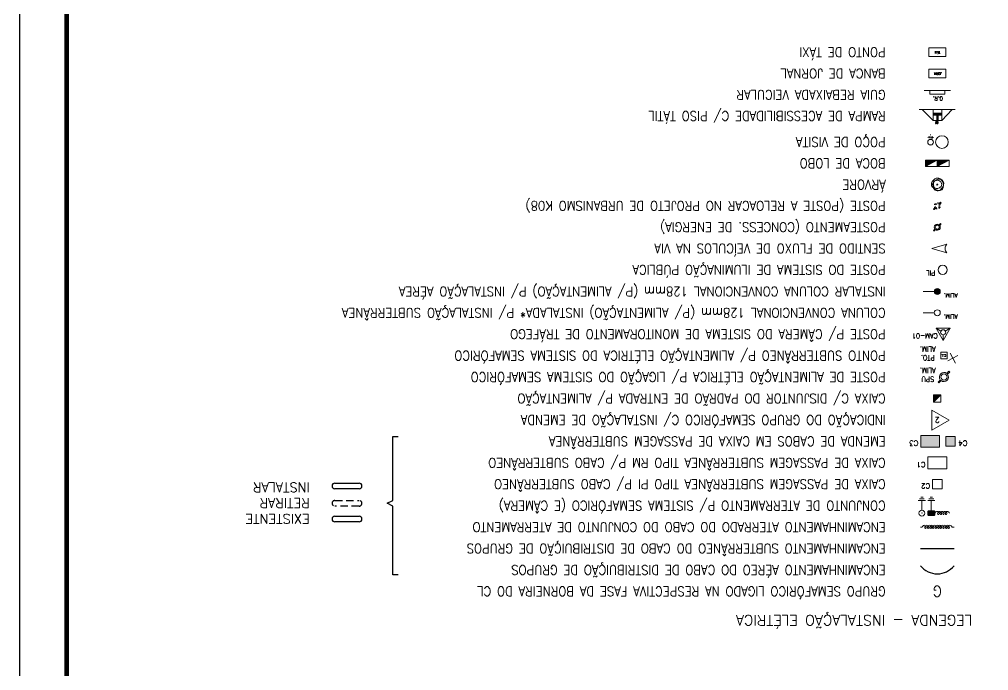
# Model space of a CAD drawing. Extents: x 206651 to 206861, y 7655817 to 7655966.
# Drawn here: x 206651.2 to 206702.4, y 7655872.7 to 7655907.1 of the extents above; entities that cross this region are included whole.
import ezdxf
from ezdxf.enums import TextEntityAlignment as Align

# ---------------------------------------------------------------- set-up
doc = ezdxf.new("R2010")
doc.units = 0
doc.linetypes.add('( Hidden )', pattern=[0.375, 0.25, -0.125])
doc.linetypes.add('HIDDEN4', pattern=[2.38125, 1.5875, -0.79375])
for name, color, linetype in [('A-FORMATO', 8, 'Continuous'), ('FOLHA', 7, 'Continuous'), ('FRM-P02', 2, 'Continuous')]:
    doc.layers.add(name, color=color, linetype=linetype)
doc.styles.add('ARIAL', font='arial.ttf')
doc.styles.add('ROMANC', font='romanc__.ttf')
doc.styles.add('ROMANS', font='romans__.ttf', dxfattribs={"height": 0.85})
doc.styles.add('STYLE3', font='arial.ttf')
doc.styles.add('TZ_PGT_R080', font='romans.shx', dxfattribs={"width": 0.8})
doc.styles.add('TZ_PGT_R090', font='romans.shx', dxfattribs={"width": 0.9})
doc.styles.add('TZ_ROMANS', font='romans.shx')

# ---------------------------------------------------------------- blocks, each defined once
blk = doc.blocks.new('PP-XYZ.000-9A00-001_A')
at = {"layer": 'FOLHA', "color": 1}
blk.add_line((841, 0), (841, 594), dxfattribs=at)
at = {"layer": 'FOLHA', "color": 2, "const_width": 1}
blk.add_lwpolyline([(831, 584), (25, 584), (25, 10), (831, 10), (831, 584)], dxfattribs=at)
at = {"color": 2, "linetype": 'ByBlock', "lineweight": 0}
for tag, p, style in [('0000/00', (660.13, 145.89), 'ROMANC'), ('LOCAL', (692.24, 145.89), 'ROMANS'), ('DE-0000/00-000-000-000', (781.56, 136.5), 'ROMANC'), ('CREA', (790.19, 125.89), 'ROMANC')]:
    blk.add_attdef(tag, p, '', height=2, dxfattribs=dict(at, style=style))
at = {"color": 2, "linetype": 'ByBlock', "lineweight": 0, "style": 'ROMANS'}
blk.add_attdef('PROJETO', text='', height=3, dxfattribs=at).set_placement((718.82, 137.97), align=Align.MIDDLE_CENTER)
at = {"color": 2, "linetype": 'ByBlock', "lineweight": 0, "style": 'ROMANC'}
blk.add_attdef('RESPONSÁVEL_TÉCNICO', text='', height=2, dxfattribs=at).set_placement((738.09, 126.07), align=Align.TOP_CENTER)
at = {"color": 2, "style": 'ROMANS', "width": 0.9}
for tag, p in [('ASSUNTO1', (658.49, 53.87)), ('ASSUNTO2', (658.49, 50.37)), ('ASSUNTO3', (658.49, 46.87))]:
    blk.add_attdef(tag, text='', height=2, dxfattribs=at).set_placement(p, align=Align.TOP_LEFT)
at = {"color": 2, "style": 'STYLE3'}
blk.add_attdef('FOLHA', text='', height=4, dxfattribs=at).set_placement((815.01, 20.08), align=Align.MIDDLE_CENTER)
at = {"layer": 'A-FORMATO', "color": 2, "lineweight": -3, "style": 'ARIAL'}
for tag, p in [('NDOCUMENTO', (473.43, 36.15)), ('DESCRICAO3', (534.26, 36.15)), ('NDOCUMENTO', (473.43, 30.07)), ('DESCRICAO2', (534.26, 30.07)), ('NDOCUMENTO', (473.43, 23.99)), ('DESCRICAO1', (534.26, 23.99))]:
    blk.add_attdef(tag, p, '', height=2.43, rotation=360, dxfattribs=at)
at = {"layer": 'FRM-P02', "style": 'ROMANS'}
for tag, p in [('28', (661, 218.41)), ('29', (671, 218.41)), ('31', (762, 218.41)), ('32', (774, 218.41)), ('33', (786, 218.41)), ('34', (798, 218.41)), ('35', (810, 218.41)), ('19', (661, 212.71)), ('20', (671, 212.71)), ('22', (762, 212.71)), ('23', (774, 212.71)), ('24', (786, 212.71)), ('25', (798, 212.71)), ('26', (810, 212.71)), ('10', (661, 206.93)), ('11', (671, 207.01)), ('13', (762, 207.01)), ('14', (774, 207.01)), ('15', (786, 207.01)), ('16', (798, 207.01)), ('17', (810, 207.01)), ('1', (661, 201.23)), ('2', (671, 201.23)), ('4', (762.09, 201.23)), ('5', (774.15, 201.23)), ('6', (786.04, 201.23)), ('7', (798.19, 201.23)), ('8', (810.19, 201.23))]:
    blk.add_attdef(tag, text='', height=2, dxfattribs=at).set_placement(p, align=Align.MIDDLE_CENTER)
for tag, p in [('30', (677.61, 217.34)), ('21', (677.61, 211.64)), ('12', (677.61, 205.94)), ('3', (677.61, 200.24))]:
    blk.add_attdef(tag, p, '', height=2, dxfattribs=at)
at = {"layer": 'FRM-P02', "style": 'ROMANS', "width": 0.85, "flags": 1}
blk.add_attdef('00/00/00', text='', height=2, dxfattribs=at).set_placement((823.5, 218.41), align=Align.MIDDLE_CENTER)
at = {"layer": 'FRM-P02', "style": 'ROMANS', "width": 0.85}
for p in [(823.5, 212.71), (823.5, 207.01), (823.5, 201.23)]:
    blk.add_attdef('00/00/00', text='', height=2, dxfattribs=at).set_placement(p, align=Align.MIDDLE_CENTER)
at = {"layer": 'FRM-P02', "style": 'ROMANS', "width": 0.8}
for tag, height, p in [('ESCALA', 2.63, (774.91, 37)), ('DATA', 2.63, (801.74, 36.54)), ('DIRETOR', 1.4, (700.04, 33.97)), ('ENGENHEIRO', 1.4, (683.84, 22.86)), ('ARQUIVO', 1.4, (728.03, 14.96)), ('SETOR', 1.4, (751.65, 14.91)), ('DATA', 1.4, (775.01, 15))]:
    blk.add_attdef(tag, text='', height=height, dxfattribs=at).set_placement(p, align=Align.TOP_LEFT)
blk = doc.blocks.new('LEGENDA-ELÉTRICA')
at = {"lineweight": 13, "true_color": 0x000000}
h = blk.add_hatch(color=18, dxfattribs=at)
h.dxf.hatch_style = 1
h.paths.add_polyline_path([(8.21, -19.88, 0.414214), (7.9, -20.18), (7.9, -20.61, 0.414214), (8.21, -20.92), (9.13, -20.92, 0.414214), (9.43, -20.61), (9.43, -20.18, 0.414214), (9.13, -19.88)])
at = {"lineweight": 13, "ltscale": 1.85, "true_color": 0x000000}
h = blk.add_hatch(color=18, dxfattribs=at)
h.dxf.hatch_style = 1
h.paths.add_polyline_path([(3.6, -36.58), (5.6, -36.58), (5.6, -34.58), (3.6, -34.58)])
h.paths.add_polyline_path([(10.91, -36.83), (10.91, -34.33), (6.91, -34.33), (6.91, -36.83)])
at = {"lineweight": 5, "true_color": 0x000000}
blk.add_hatch(color=18, dxfattribs=at).paths.add_polyline_path([(8.19, -43.86), (6.63, -45.42), (8.19, -45.42)])
at = {"lineweight": 20, "true_color": 0x000000}
h = blk.add_hatch(color=18, dxfattribs=at)
h.dxf.hatch_style = 1
edge = h.paths.add_edge_path()
edge.add_arc((7.41, -67.27), 0.636, 0, 360)
at = {"true_color": 0xc9c9c9}
h = blk.add_hatch(color=9, dxfattribs=at)
h.dxf.hatch_style = 1
h.paths.add_polyline_path([(4.91, -95.01), (7.41, -95.01), (7.41, -93.72)])
h = blk.add_hatch(color=9, dxfattribs=at)
h.dxf.hatch_style = 1
h.paths.add_polyline_path([(7.41, -95.01), (9.91, -95.01), (9.91, -93.72)])
at = {"color": 20}
for p, q in [((129.59, -18.56), (134.72, -18.56)), ((134.72, -19.75), (129.59, -19.75))]:
    blk.add_line(p, q, dxfattribs=at)
at = {"color": 15, "linetype": 'HIDDEN4'}
for p, q in [((129.59, -21.89), (134.72, -21.89)), ((134.72, -23.08), (129.59, -23.08))]:
    blk.add_line(p, q, dxfattribs=at)
at = {"color": 18, "lineweight": 13, "true_color": 0x000000}
for p, q in [((9.43, -23.05), (7.9, -23.05)), ((9.18, -23.43), (8.16, -23.43)), ((8.92, -23.81), (8.41, -23.81)), ((11.43, -23.05), (9.9, -23.05)), ((11.18, -23.43), (10.16, -23.43)), ((10.92, -23.81), (10.41, -23.81)), ((8.58, -37.96), (4.9, -40.08)), ((8.58, -42.2), (8.58, -37.96)), ((4.9, -40.08), (8.58, -42.2)), ((6.6, -48.43), (7.07, -47.97)), ((7.23, -48.13), (6.76, -48.6)), ((7.07, -47.97), (7.23, -48.13)), ((4.78, -50.23), (5.24, -49.78)), ((4.94, -50.4), (4.78, -50.23)), ((5.4, -49.95), (4.94, -50.4)), ((5.32, -53.04), (5.32, -54.41)), ((6.69, -53.04), (5.32, -53.04)), ((6.69, -54.41), (6.69, -53.04)), ((5.32, -54.41), (6.69, -54.41)), ((5.66, -53.52), (5.59, -53.59)), ((5.59, -53.59), (5.59, -53.87)), ((5.59, -53.87), (5.66, -53.93)), ((5.8, -53.52), (5.66, -53.52)), ((5.66, -53.93), (5.8, -53.93)), ((5.87, -53.59), (5.8, -53.52)), ((5.8, -53.93), (5.88, -53.86)), ((6.01, -53.87), (6.01, -53.93)), ((6.15, -53.52), (6.28, -53.52)), ((6.15, -53.93), (6.28, -53.93)), ((6.21, -53.93), (6.15, -53.93)), ((6.21, -53.52), (6.21, -53.93)), ((6.28, -53.52), (6.21, -53.52)), ((6.42, -53.87), (6.42, -53.93))]:
    blk.add_line(p, q, dxfattribs=at)
at = {"color": 18, "lineweight": 13, "ltscale": 1.85, "true_color": 0x000000}
for p, q in [((8.41, -25.54), (6.41, -25.54)), ((6.41, -25.54), (6.41, -27.54)), ((8.41, -25.54), (8.41, -27.54)), ((8.41, -27.54), (6.41, -27.54)), ((9.41, -29.8), (5.41, -29.8)), ((5.41, -29.8), (5.41, -32.3)), ((9.41, -29.8), (9.41, -32.3)), ((9.41, -32.3), (5.41, -32.3)), ((5.6, -34.58), (3.6, -34.58)), ((5.6, -34.58), (5.6, -36.58)), ((10.91, -34.33), (6.91, -34.33)), ((6.91, -34.33), (6.91, -36.83)), ((10.91, -34.33), (10.91, -36.83)), ((5.6, -36.58), (3.6, -36.58)), ((10.91, -36.83), (6.91, -36.83))]:
    blk.add_line(p, q, dxfattribs=at)
at = {"color": 40}
for p, q in [((129.59, -25.57), (134.72, -25.57)), ((134.72, -26.76), (129.59, -26.76))]:
    blk.add_line(p, q, dxfattribs=at)
at = {"color": 25, "lineweight": 13, "ltscale": 1.85}
blk.add_line((3.6, -34.58), (3.6, -36.58), dxfattribs=at)
at = {"color": 18, "lineweight": 5, "true_color": 0x000000}
for p, q in [((8.19, -43.86), (6.63, -43.86)), ((6.63, -43.86), (6.63, -45.42)), ((6.63, -45.42), (8.19, -43.86)), ((8.19, -45.42), (8.19, -43.86)), ((6.63, -45.42), (8.19, -45.42))]:
    blk.add_line(p, q, dxfattribs=at)
at = {"color": 18, "lineweight": 13}
for p, q in [((3.05, -53.73), (5.18, -52.59)), ((4.68, -54.22), (3.55, -52.1))]:
    blk.add_line(p, q, dxfattribs=at)
at = {"color": 18, "lineweight": 0, "true_color": 0x000000}
for p, q in [((6.77, -89.33), (6.97, -89.21)), ((7.99, -89), (8.3, -89.23)), ((8.25, -89.24), (8.37, -89.6)), ((4.91, -95.01), (7.41, -93.72)), ((7.41, -95.01), (9.91, -93.72)), ((4.61, -109.74), (10.21, -109.74)), ((5.8, -109.02), (5.8, -109.74)), ((9, -109.02), (5.8, -109.02)), ((9, -109.74), (9, -109.02))]:
    blk.add_line(p, q, dxfattribs=at)
at = {"color": 18, "lineweight": 9, "true_color": 0x000000}
for p, q in [((8.82, -98.36), (8.82, -98.24)), ((8.34, -99.84), (8.22, -99.84)), ((8.44, -100.02), (8.44, -99.66)), ((8.44, -99.66), (8.58, -99.66)), ((8.58, -99.84), (8.44, -99.84)), ((8.44, -99.84), (8.44, -100.02)), ((8.58, -99.66), (8.63, -99.72)), ((8.63, -99.78), (8.58, -99.84)), ((8.63, -99.72), (8.63, -99.78)), ((8.73, -99.96), (8.73, -100.02)), ((8.82, -99.66), (8.97, -100.02)), ((8.82, -100.32), (8.82, -100.44)), ((8.97, -100.02), (9.11, -99.66)), ((9.21, -99.96), (9.21, -100.02)), ((9.3, -99.84), (9.42, -99.84))]:
    blk.add_line(p, q, dxfattribs=at)
at = {"color": 8, "lineweight": 0, "true_color": 0x6e6e6e}
for p, q in [((6.43, -103.43, 0), (4.24, -105.75, 0.11)), ((6.43, -103.43, -1.77), (6.43, -105.75, 0.11)), ((6.43, -103.43, -1.77), (6.43, -105.75, 0.11)), ((8.25, -103.43, 0), (6.43, -103.43, 0)), ((8.25, -103.43, -1.77), (8.25, -105.75, 0.11)), ((8.25, -103.43, 0), (10.58, -105.75))]:
    blk.add_line(p, q, dxfattribs=at)
at = {"color": 252, "lineweight": 0, "true_color": 0x969696, "extrusion": (-2.85798e-07, 2.70025e-09, 1)}
for p, q in [((7.19, -103.31, 0.57), (7.49, -103.31, 0.57)), ((7.19, -103.61, 0.57), (7.19, -103.31, 0.57)), ((7.19, -103.61, 0.57), (7.49, -103.61, 0.57)), ((7.19, -103.91, 0.57), (7.19, -103.61, 0.57)), ((7.49, -103.61, 0.57), (7.19, -103.61, 0.57)), ((7.19, -103.91, 0.57), (7.49, -103.91, 0.57)), ((7.19, -104.22, 0.57), (7.19, -103.91, 0.57)), ((7.49, -103.91, 0.57), (7.19, -103.91, 0.57)), ((7.19, -104.22, 0.57), (7.49, -104.22, 0.57)), ((7.19, -104.52, 0.57), (7.19, -104.22, 0.57)), ((7.49, -104.22, 0.57), (7.19, -104.22, 0.57)), ((7.22, -103.33, 0.57), (7.22, -103.59, 0.57)), ((7.22, -103.63, 0.57), (7.22, -103.89, 0.57)), ((7.22, -103.94, 0.57), (7.22, -104.19, 0.57)), ((7.22, -104.24, 0.57), (7.22, -104.5, 0.57)), ((7.23, -103.33, 0.57), (7.23, -103.59, 0.57)), ((7.23, -103.63, 0.57), (7.23, -103.89, 0.57)), ((7.23, -103.94, 0.57), (7.23, -104.19, 0.57)), ((7.23, -104.24, 0.57), (7.23, -104.5, 0.57)), ((7.26, -103.33, 0.57), (7.26, -103.59, 0.57)), ((7.26, -103.33, 0.57), (7.26, -103.59, 0.57)), ((7.26, -103.63, 0.57), (7.26, -103.89, 0.57)), ((7.26, -103.63, 0.57), (7.26, -103.89, 0.57)), ((7.26, -103.94, 0.57), (7.26, -104.19, 0.57)), ((7.26, -103.94, 0.57), (7.26, -104.19, 0.57)), ((7.26, -104.24, 0.57), (7.26, -104.5, 0.57)), ((7.26, -104.24, 0.57), (7.26, -104.5, 0.57)), ((7.32, -103.33, 0.57), (7.32, -103.59, 0.57)), ((7.32, -103.63, 0.57), (7.32, -103.89, 0.57)), ((7.32, -103.94, 0.57), (7.32, -104.19, 0.57)), ((7.32, -104.24, 0.57), (7.32, -104.5, 0.57)), ((7.33, -103.33, 0.57), (7.33, -103.59, 0.57)), ((7.33, -103.63, 0.57), (7.33, -103.89, 0.57)), ((7.33, -103.94, 0.57), (7.33, -104.19, 0.57)), ((7.33, -104.24, 0.57), (7.33, -104.5, 0.57)), ((7.36, -103.33, 0.57), (7.36, -103.59, 0.57)), ((7.36, -103.33, 0.57), (7.36, -103.59, 0.57)), ((7.36, -103.63, 0.57), (7.36, -103.89, 0.57)), ((7.36, -103.63, 0.57), (7.36, -103.89, 0.57)), ((7.36, -103.94, 0.57), (7.36, -104.19, 0.57)), ((7.36, -103.94, 0.57), (7.36, -104.19, 0.57)), ((7.36, -104.24, 0.57), (7.36, -104.5, 0.57)), ((7.36, -104.24, 0.57), (7.36, -104.5, 0.57)), ((7.42, -103.33, 0.57), (7.42, -103.59, 0.57)), ((7.42, -103.63, 0.57), (7.42, -103.89, 0.57)), ((7.42, -103.94, 0.57), (7.42, -104.19, 0.57)), ((7.42, -104.24, 0.57), (7.42, -104.5, 0.57)), ((7.43, -103.33, 0.57), (7.43, -103.59, 0.57)), ((7.43, -103.63, 0.57), (7.43, -103.89, 0.57)), ((7.43, -103.94, 0.57), (7.43, -104.19, 0.57)), ((7.43, -104.24, 0.57), (7.43, -104.5, 0.57)), ((7.46, -103.33, 0.57), (7.46, -103.59, 0.57)), ((7.46, -103.33, 0.57), (7.46, -103.59, 0.57)), ((7.46, -103.63, 0.57), (7.46, -103.89, 0.57)), ((7.46, -103.63, 0.57), (7.46, -103.89, 0.57)), ((7.46, -103.94, 0.57), (7.46, -104.19, 0.57)), ((7.46, -103.94, 0.57), (7.46, -104.19, 0.57)), ((7.46, -104.24, 0.57), (7.46, -104.5, 0.57)), ((7.46, -104.24, 0.57), (7.46, -104.5, 0.57)), ((7.49, -103.31, 0.57), (7.49, -103.61, 0.57)), ((7.49, -103.61, 0.57), (7.49, -103.91, 0.57)), ((7.49, -103.91, 0.57), (7.49, -104.22, 0.57)), ((7.49, -104.22, 0.57), (7.49, -104.52, 0.57)), ((7.49, -104.52, 0.57), (7.19, -104.52, 0.57))]:
    blk.add_line(p, q, dxfattribs=at)
at = {"color": 9}
blk.add_lwpolyline([(121.35, -7.39), (122.49, -7.39), (122.49, -21.91), (123.64, -22.49), (122.49, -23.06), (122.49, -36.58), (121.35, -36.58)], dxfattribs=at)
at = {"color": 18, "lineweight": 30, "ltscale": 1.85, "true_color": 0x000000}
blk.add_lwpolyline([(10.96, -12.92), (3.86, -12.92)], dxfattribs=at)
at = {"color": 18, "lineweight": 20, "true_color": 0x000000}
blk.add_lwpolyline([(10.96, -17.45), (10.58, -17.45), (10.58, -17.45, -0.197854), (10.42, -17.74, -0.35031), (9.88, -17.74, -0.304095), (9.74, -17.28, -0.749797), (10.03, -17.28, -0.304156), (9.88, -17.74, -0.35031), (9.34, -17.74, -0.304095), (9.2, -17.28, -0.749797), (9.49, -17.28, -0.304156), (9.34, -17.74, -0.35031), (8.8, -17.74, -0.304095), (8.65, -17.28, -0.749797), (8.95, -17.28, -0.304156), (8.8, -17.74, -0.350348), (8.26, -17.74, -0.304095), (8.11, -17.28, -0.749797), (8.4, -17.28, -0.304362), (8.26, -17.74, -0.170042), (7.99, -17.84, -0.170042), (7.72, -17.74, -0.000091), (7.72, -17.74, -0.000056), (7.72, -17.74, -0.197511), (7.56, -17.46), (7.56, -17.46, -0.100545), (7.57, -17.28, -0.749797), (7.86, -17.28, -0.304156), (7.72, -17.74, -0.35031), (7.18, -17.74, -0.304095), (7.03, -17.28, -0.749797), (7.32, -17.28, -0.101652), (7.34, -17.45), (7.34, -17.45, -0.197854), (7.18, -17.74, -0.35031), (6.63, -17.74, -0.304095), (6.49, -17.28, -0.749797), (6.78, -17.28, -0.304156), (6.63, -17.74, -0.35031), (6.09, -17.74, -0.304095), (5.95, -17.28, -0.749797), (6.24, -17.28, -0.304156), (6.09, -17.74, -0.35031), (5.55, -17.74, -0.304095), (5.41, -17.28, -0.749797), (5.7, -17.28, -0.304156), (5.55, -17.74, -0.350348), (5.01, -17.74, -0.304095), (4.86, -17.28, -0.749797), (5.16, -17.28, -0.304362), (5.01, -17.74, -0.170042), (4.74, -17.84, -0.170042), (4.47, -17.74, -0.000091), (4.47, -17.74, -0.000056), (4.47, -17.74, -0.197723), (4.31, -17.45), (4.31, -17.45), (3.86, -17.45)], format="xyb", dxfattribs=at)
at = {"color": 18, "lineweight": 13, "true_color": 0x000000}
for points in [[(4.86, -20.4), (4.84, -20.4)], [(4.84, -20.4), (4.86, -20.4)], [(8.67, -23.05), (8.67, -20.92)], [(10.67, -23.05), (10.67, -21.04)], [(6.17, -56.91), (6.17, -58.11)], [(4.67, -59.51), (5.71, -58.91)], [(7.67, -59.51), (6.63, -58.91)]]:
    blk.add_lwpolyline(points, dxfattribs=at)
blk.add_lwpolyline([(4.86, -20.4), (4.86, -20.4, 0.197723), (5.02, -20.69, 0.000056), (5.02, -20.69, 0.000091), (5.02, -20.69, 0.170042), (5.29, -20.78, 0.170042), (5.56, -20.69, 0.304362), (5.7, -20.23, 0.749797), (5.41, -20.23, 0.304095), (5.56, -20.69, 0.350348), (6.1, -20.69, 0.304156), (6.25, -20.23, 0.749797), (5.95, -20.23, 0.304095), (6.1, -20.69, 0.35031), (6.64, -20.69, 0.304156), (6.79, -20.23, 0.749797), (6.5, -20.23, 0.304095), (6.64, -20.69, 0.35031), (7.18, -20.69, 0.304156), (7.33, -20.23, 0.749797), (7.04, -20.23, 0.304095), (7.18, -20.69, 0.35031), (7.72, -20.69, 0.197854), (7.89, -20.4), (7.9, -20.4)], format="xyb", dxfattribs=at)
blk.add_lwpolyline([(7.9, -20.61, 0.414214), (8.21, -20.92), (9.13, -20.92, 0.414214), (9.43, -20.61), (9.43, -20.18, 0.414214), (9.13, -19.88), (8.21, -19.88, 0.414214), (7.9, -20.18)], format="xyb", close=True, dxfattribs=at)
blk.add_lwpolyline([(7.67, -59.51), (6.17, -56.91), (4.67, -59.51)], close=True, dxfattribs=at)
at = {"color": 18, "lineweight": 9, "true_color": 0x000000}
blk.add_lwpolyline([(8.04, -62.77), (10.41, -62.77)], dxfattribs=at)
at = {"color": 18, "lineweight": 20, "true_color": 0x000000}
blk.add_lwpolyline([(8.04, -67.27), (10.41, -67.27)], dxfattribs=at)
at = {"color": 18, "lineweight": 0, "true_color": 0x000000}
for points in [[(4.91, -93.72), (7.41, -93.72), (7.41, -95.01), (4.91, -95.01)], [(7.41, -93.72), (9.91, -93.72), (9.91, -95.01), (7.41, -95.01)], [(9.22, -114.3), (5.62, -114.3), (5.62, -112.43), (9.22, -112.43)], [(9.22, -118.8), (5.62, -118.8), (5.62, -116.93), (9.22, -116.93)]]:
    blk.add_lwpolyline(points, close=True, dxfattribs=at)
at = {"color": 8, "lineweight": 0, "true_color": 0x6e6e6e}
blk.add_lwpolyline([(11.21, -105.75), (3.61, -105.75)], dxfattribs=at)
at = {"color": 252, "lineweight": 0, "true_color": 0x969696, "extrusion": (2.81321e-06, 0.025681, 0.99967), "elevation": -2.11}
for points in [[(-6.93, 104.99), (-6.44, 104.99), (-6.44, 104.5), (-6.93, 104.5)], [(-7.29, 104.99), (-6.81, 104.99), (-6.81, 104.5), (-7.29, 104.5)], [(-7.78, 104.99), (-7.29, 104.99), (-7.29, 104.5), (-7.78, 104.5)], [(-8.26, 104.99), (-7.78, 104.99), (-7.78, 104.5), (-8.26, 104.5)]]:
    blk.add_lwpolyline(points, close=True, dxfattribs=at)
at = {"color": 18, "lineweight": 9, "true_color": 0x000000}
for centre in [(10.67, -20.4), (7.41, -62.77)]:
    blk.add_circle(centre, 0.636, dxfattribs=at)
at = {"color": 18, "lineweight": 13, "true_color": 0x000000}
for centre, radius in [((6.01, -49.19), 0.655), ((6.17, -58.64), 0.533), ((6.27, -71.85), 0.965)]:
    blk.add_circle(centre, radius, dxfattribs=at)
at = {"color": 18, "lineweight": 20, "true_color": 0x000000}
blk.add_circle((7.41, -67.27), 0.636, dxfattribs=at)
at = {"color": 18, "lineweight": 0, "true_color": 0x000000}
blk.add_circle((6.43, -98.87), 1.35, dxfattribs=at)
at = {"color": 252, "lineweight": 0, "true_color": 0x969696, "extrusion": (-0.0024, -0.000738612, 0.999997)}
for centre in [(7.21, -102.73, 0.64), (7.22, -102.79, 0.64), (7.22, -102.85, 0.64), (7.22, -102.91, 0.64), (7.22, -102.97, 0.64), (7.22, -103.03, 0.64), (7.22, -103.09, 0.64), (7.22, -103.15, 0.64), (7.22, -103.21, 0.64), (7.22, -103.27, 0.64), (7.28, -102.73, 0.64), (7.28, -102.79, 0.64), (7.28, -102.85, 0.64), (7.28, -102.91, 0.64), (7.28, -102.97, 0.64), (7.28, -103.03, 0.64), (7.28, -103.09, 0.64), (7.28, -103.15, 0.64), (7.28, -103.21, 0.64), (7.28, -103.27, 0.64), (7.34, -102.73, 0.64), (7.34, -102.79, 0.64), (7.34, -102.85, 0.64), (7.34, -102.91, 0.64), (7.34, -102.97, 0.64), (7.34, -103.03, 0.64), (7.34, -103.09, 0.64), (7.34, -103.15, 0.64), (7.34, -103.21, 0.64), (7.34, -103.27, 0.64), (7.4, -102.73, 0.64), (7.4, -102.79, 0.64), (7.4, -102.85, 0.64), (7.4, -102.91, 0.64), (7.4, -102.97, 0.64), (7.4, -103.03, 0.64), (7.4, -103.09, 0.64), (7.4, -103.15, 0.64), (7.4, -103.21, 0.64), (7.4, -103.27, 0.64), (7.46, -102.72, 0.64), (7.46, -102.79, 0.64), (7.46, -102.85, 0.64), (7.46, -102.91, 0.64), (7.46, -102.97, 0.64), (7.46, -103.03, 0.64), (7.46, -103.09, 0.64), (7.46, -103.15, 0.64), (7.46, -103.21, 0.64), (7.46, -103.27, 0.64), (7.52, -102.72, 0.64), (7.52, -102.78, 0.64), (7.52, -102.85, 0.64), (7.52, -102.91, 0.64), (7.52, -102.97, 0.64), (7.52, -103.03, 0.64), (7.52, -103.09, 0.64), (7.52, -103.15, 0.64), (7.52, -103.21, 0.64), (7.52, -103.27, 0.64), (7.58, -102.72, 0.64), (7.58, -102.78, 0.64), (7.58, -102.84, 0.64), (7.58, -102.91, 0.64), (7.58, -102.97, 0.64), (7.58, -103.03, 0.64), (7.58, -103.09, 0.64), (7.58, -103.15, 0.64), (7.58, -103.21, 0.64), (7.59, -103.27, 0.64), (7.64, -102.72, 0.64), (7.64, -102.78, 0.64), (7.64, -102.84, 0.64), (7.64, -102.9, 0.64), (7.64, -102.97, 0.64), (7.64, -103.03, 0.64), (7.64, -103.09, 0.64), (7.64, -103.15, 0.64), (7.65, -103.21, 0.64), (7.65, -103.27, 0.64), (7.7, -102.72, 0.64), (7.7, -102.78, 0.64), (7.7, -102.84, 0.64), (7.7, -102.9, 0.64), (7.7, -102.96, 0.64), (7.7, -103.03, 0.64), (7.7, -103.09, 0.64), (7.71, -103.15, 0.64), (7.71, -103.21, 0.64), (7.71, -103.27, 0.64), (7.76, -102.72, 0.64), (7.76, -102.78, 0.64), (7.76, -102.84, 0.64), (7.76, -102.9, 0.64), (7.76, -102.96, 0.64), (7.76, -103.02, 0.64), (7.77, -103.09, 0.64), (7.77, -103.15, 0.64), (7.77, -103.21, 0.64), (7.77, -103.27, 0.64)]:
    blk.add_circle(centre, 0.0152, dxfattribs=at)
at = {"color": 252, "lineweight": 0, "true_color": 0x969696, "extrusion": (2.81321e-06, 0.025681, 0.99967)}
for centre in [(-6.47, 104.53, -2.11), (-6.47, 104.59, -2.11), (-6.47, 104.65, -2.11), (-6.47, 104.71, -2.11), (-6.47, 104.77, -2.11), (-6.47, 104.83, -2.11), (-6.47, 104.89, -2.11), (-6.47, 104.96, -2.11), (-6.53, 104.53, -2.11), (-6.53, 104.59, -2.11), (-6.53, 104.65, -2.11), (-6.53, 104.71, -2.11), (-6.53, 104.77, -2.11), (-6.53, 104.83, -2.11), (-6.53, 104.89, -2.11), (-6.53, 104.96, -2.11), (-6.59, 104.53, -2.11), (-6.59, 104.59, -2.11), (-6.59, 104.65, -2.11), (-6.59, 104.71, -2.11), (-6.59, 104.77, -2.11), (-6.59, 104.83, -2.11), (-6.59, 104.89, -2.11), (-6.59, 104.96, -2.11), (-6.65, 104.53, -2.11), (-6.65, 104.59, -2.11), (-6.65, 104.65, -2.11), (-6.65, 104.71, -2.11), (-6.65, 104.77, -2.11), (-6.65, 104.83, -2.11), (-6.65, 104.89, -2.11), (-6.65, 104.96, -2.11), (-6.72, 104.53, -2.11), (-6.72, 104.59, -2.11), (-6.72, 104.65, -2.11), (-6.72, 104.71, -2.11), (-6.72, 104.77, -2.11), (-6.72, 104.83, -2.11), (-6.72, 104.89, -2.11), (-6.72, 104.96, -2.11), (-6.78, 104.53, -2.11), (-6.78, 104.59, -2.11), (-6.78, 104.65, -2.11), (-6.78, 104.71, -2.11), (-6.78, 104.77, -2.11), (-6.78, 104.83, -2.11), (-6.78, 104.89, -2.11), (-6.78, 104.96, -2.11), (-6.84, 104.53, -2.11), (-6.84, 104.53, -2.11), (-6.84, 104.59, -2.11), (-6.84, 104.59, -2.11), (-6.84, 104.65, -2.11), (-6.84, 104.65, -2.11), (-6.84, 104.71, -2.11), (-6.84, 104.71, -2.11), (-6.84, 104.77, -2.11), (-6.84, 104.77, -2.11), (-6.84, 104.83, -2.11), (-6.84, 104.83, -2.11), (-6.84, 104.89, -2.11), (-6.84, 104.89, -2.11), (-6.84, 104.96, -2.11), (-6.84, 104.96, -2.11), (-6.9, 104.53, -2.11), (-6.9, 104.53, -2.11), (-6.9, 104.59, -2.11), (-6.9, 104.59, -2.11), (-6.9, 104.65, -2.11), (-6.9, 104.65, -2.11), (-6.9, 104.71, -2.11), (-6.9, 104.71, -2.11), (-6.9, 104.77, -2.11), (-6.9, 104.77, -2.11), (-6.9, 104.83, -2.11), (-6.9, 104.83, -2.11), (-6.9, 104.89, -2.11), (-6.9, 104.89, -2.11), (-6.9, 104.96, -2.11), (-6.9, 104.96, -2.11), (-6.96, 104.53, -2.11), (-6.96, 104.59, -2.11), (-6.96, 104.65, -2.11), (-6.96, 104.71, -2.11), (-6.96, 104.77, -2.11), (-6.96, 104.83, -2.11), (-6.96, 104.89, -2.11), (-6.96, 104.96, -2.11), (-7.02, 104.53, -2.11), (-7.02, 104.59, -2.11), (-7.02, 104.65, -2.11), (-7.02, 104.71, -2.11), (-7.02, 104.77, -2.11), (-7.02, 104.83, -2.11), (-7.02, 104.89, -2.11), (-7.02, 104.96, -2.11), (-7.08, 104.53, -2.11), (-7.08, 104.59, -2.11), (-7.08, 104.65, -2.11), (-7.08, 104.71, -2.11), (-7.08, 104.77, -2.11), (-7.08, 104.83, -2.11), (-7.08, 104.89, -2.11), (-7.08, 104.96, -2.11), (-7.14, 104.53, -2.11), (-7.14, 104.59, -2.11), (-7.14, 104.65, -2.11), (-7.14, 104.71, -2.11), (-7.14, 104.77, -2.11), (-7.14, 104.83, -2.11), (-7.14, 104.89, -2.11), (-7.14, 104.96, -2.11), (-7.2, 104.53, -2.11), (-7.2, 104.59, -2.11), (-7.2, 104.65, -2.11), (-7.2, 104.71, -2.11), (-7.2, 104.77, -2.11), (-7.2, 104.83, -2.11), (-7.2, 104.89, -2.11), (-7.2, 104.96, -2.11), (-7.26, 104.53, -2.11), (-7.26, 104.59, -2.11), (-7.26, 104.65, -2.11), (-7.26, 104.71, -2.11), (-7.26, 104.77, -2.11), (-7.26, 104.83, -2.11), (-7.26, 104.89, -2.11), (-7.26, 104.96, -2.11), (-7.32, 104.53, -2.11), (-7.32, 104.59, -2.11), (-7.32, 104.65, -2.11), (-7.32, 104.71, -2.11), (-7.32, 104.77, -2.11), (-7.32, 104.83, -2.11), (-7.32, 104.89, -2.11), (-7.32, 104.96, -2.11), (-7.38, 104.53, -2.11), (-7.38, 104.59, -2.11), (-7.38, 104.65, -2.11), (-7.38, 104.71, -2.11), (-7.38, 104.77, -2.11), (-7.38, 104.83, -2.11), (-7.38, 104.89, -2.11), (-7.38, 104.96, -2.11), (-7.44, 104.53, -2.11), (-7.44, 104.59, -2.11), (-7.44, 104.65, -2.11), (-7.44, 104.71, -2.11), (-7.44, 104.77, -2.11), (-7.44, 104.83, -2.11), (-7.44, 104.89, -2.11), (-7.44, 104.96, -2.11), (-7.5, 104.53, -2.11), (-7.5, 104.59, -2.11), (-7.5, 104.65, -2.11), (-7.5, 104.71, -2.11), (-7.5, 104.77, -2.11), (-7.5, 104.83, -2.11), (-7.5, 104.89, -2.11), (-7.5, 104.96, -2.11), (-7.57, 104.53, -2.11), (-7.57, 104.59, -2.11), (-7.57, 104.65, -2.11), (-7.57, 104.71, -2.11), (-7.57, 104.77, -2.11), (-7.57, 104.83, -2.11), (-7.57, 104.89, -2.11), (-7.57, 104.96, -2.11), (-7.63, 104.53, -2.11), (-7.63, 104.59, -2.11), (-7.63, 104.65, -2.11), (-7.63, 104.71, -2.11), (-7.63, 104.77, -2.11), (-7.63, 104.83, -2.11), (-7.63, 104.89, -2.11), (-7.63, 104.96, -2.11), (-7.69, 104.53, -2.11), (-7.69, 104.59, -2.11), (-7.69, 104.65, -2.11), (-7.69, 104.71, -2.11), (-7.69, 104.77, -2.11), (-7.69, 104.83, -2.11), (-7.69, 104.89, -2.11), (-7.69, 104.96, -2.11), (-7.75, 104.53, -2.11), (-7.75, 104.59, -2.11), (-7.75, 104.65, -2.11), (-7.75, 104.71, -2.11), (-7.75, 104.77, -2.11), (-7.75, 104.83, -2.11), (-7.75, 104.89, -2.11), (-7.75, 104.96, -2.11), (-7.81, 104.53, -2.11), (-7.81, 104.59, -2.11), (-7.81, 104.65, -2.11), (-7.81, 104.71, -2.11), (-7.81, 104.77, -2.11), (-7.81, 104.83, -2.11), (-7.81, 104.89, -2.11), (-7.81, 104.96, -2.11), (-7.87, 104.53, -2.11), (-7.87, 104.59, -2.11), (-7.87, 104.65, -2.11), (-7.87, 104.71, -2.11), (-7.87, 104.77, -2.11), (-7.87, 104.83, -2.11), (-7.87, 104.89, -2.11), (-7.87, 104.96, -2.11), (-7.93, 104.53, -2.11), (-7.93, 104.59, -2.11), (-7.93, 104.65, -2.11), (-7.93, 104.71, -2.11), (-7.93, 104.77, -2.11), (-7.93, 104.83, -2.11), (-7.93, 104.89, -2.11), (-7.93, 104.96, -2.11), (-7.99, 104.53, -2.11), (-7.99, 104.59, -2.11), (-7.99, 104.65, -2.11), (-7.99, 104.71, -2.11), (-7.99, 104.77, -2.11), (-7.99, 104.83, -2.11), (-7.99, 104.89, -2.11), (-7.99, 104.96, -2.11), (-8.05, 104.53, -2.11), (-8.05, 104.59, -2.11), (-8.05, 104.65, -2.11), (-8.05, 104.71, -2.11), (-8.05, 104.77, -2.11), (-8.05, 104.83, -2.11), (-8.05, 104.89, -2.11), (-8.05, 104.96, -2.11), (-8.11, 104.53, -2.11), (-8.11, 104.59, -2.11), (-8.11, 104.65, -2.11), (-8.11, 104.71, -2.11), (-8.11, 104.77, -2.11), (-8.11, 104.83, -2.11), (-8.11, 104.89, -2.11), (-8.11, 104.96, -2.11), (-8.17, 104.53, -2.11), (-8.17, 104.59, -2.11), (-8.17, 104.65, -2.11), (-8.17, 104.71, -2.11), (-8.17, 104.77, -2.11), (-8.17, 104.83, -2.11), (-8.17, 104.89, -2.11), (-8.17, 104.96, -2.11), (-8.23, 104.53, -2.11), (-8.23, 104.59, -2.11), (-8.23, 104.65, -2.11), (-8.23, 104.71, -2.11), (-8.23, 104.77, -2.11), (-8.23, 104.83, -2.11), (-8.23, 104.89, -2.11), (-8.23, 104.96, -2.11)]:
    blk.add_circle(centre, 0.0152, dxfattribs=at)
at = {"color": 18, "lineweight": 30, "ltscale": 1.85, "true_color": 0x000000}
blk.add_arc((7.41, -12.08), 4.51, 38.4297, 141.5703, dxfattribs=at)
at = {"color": 20}
for centre, start, end in [((129.59, -19.15), 90, 270), ((134.72, -19.15), 270, 90)]:
    blk.add_arc(centre, 0.593, start, end, dxfattribs=at)
at = {"color": 15, "linetype": 'HIDDEN4'}
for centre, start, end in [((129.59, -22.49), 90, 270), ((134.72, -22.49), 270, 90)]:
    blk.add_arc(centre, 0.593, start, end, dxfattribs=at)
at = {"color": 40}
for centre, start, end in [((129.59, -26.16), 90, 270), ((134.72, -26.16), 270, 90)]:
    blk.add_arc(centre, 0.593, start, end, dxfattribs=at)
at = {"color": 252, "lineweight": 0, "true_color": 0x969696, "extrusion": (-2.85798e-07, 2.70025e-09, 1)}
for centre, radius, start, end in [((7.24, -103.33, 0.57), 0.0182, 359.9421, 179.9421), ((7.24, -103.59, 0.57), 0.0182, 179.9421, 359.9421), ((7.24, -103.63, 0.57), 0.0182, 359.9421, 179.9421), ((7.24, -103.89, 0.57), 0.0182, 179.9421, 359.9421), ((7.24, -103.94, 0.57), 0.0182, 359.9421, 179.9421), ((7.24, -104.19, 0.57), 0.0182, 179.9421, 359.9421), ((7.24, -104.24, 0.57), 0.0182, 359.9421, 179.9421), ((7.24, -103.33, 0.57), 0.0152, 359.9421, 179.9421), ((7.24, -103.59, 0.57), 0.0152, 179.9421, 359.9421), ((7.24, -103.63, 0.57), 0.0152, 359.9421, 179.9421), ((7.24, -103.89, 0.57), 0.0152, 179.9421, 359.9421), ((7.24, -103.94, 0.57), 0.0152, 359.9421, 179.9421), ((7.24, -104.19, 0.57), 0.0152, 179.9421, 359.9421), ((7.24, -104.24, 0.57), 0.0152, 359.9421, 179.9421), ((7.34, -103.33, 0.57), 0.0182, 359.9421, 179.9421), ((7.34, -103.59, 0.57), 0.0182, 179.9421, 359.9421), ((7.34, -103.63, 0.57), 0.0182, 359.9421, 179.9421), ((7.34, -103.89, 0.57), 0.0182, 179.9421, 359.9421), ((7.34, -103.94, 0.57), 0.0182, 359.9421, 179.9421), ((7.34, -104.19, 0.57), 0.0182, 179.9421, 359.9421), ((7.34, -104.24, 0.57), 0.0182, 359.9421, 179.9421), ((7.34, -103.33, 0.57), 0.0152, 359.9421, 179.9421), ((7.34, -103.59, 0.57), 0.0152, 179.9421, 359.9421), ((7.34, -103.63, 0.57), 0.0152, 359.9421, 179.9421), ((7.34, -103.89, 0.57), 0.0152, 179.9421, 359.9421), ((7.34, -103.94, 0.57), 0.0152, 359.9421, 179.9421), ((7.34, -104.19, 0.57), 0.0152, 179.9421, 359.9421), ((7.34, -104.24, 0.57), 0.0152, 359.9421, 179.9421), ((7.44, -103.33, 0.57), 0.0182, 359.9421, 179.9421), ((7.44, -103.59, 0.57), 0.0182, 179.9421, 359.9421), ((7.44, -103.63, 0.57), 0.0182, 359.9421, 179.9421), ((7.44, -103.89, 0.57), 0.0182, 179.9421, 359.9421), ((7.44, -103.94, 0.57), 0.0182, 359.9421, 179.9421), ((7.44, -104.19, 0.57), 0.0182, 179.9421, 359.9421), ((7.44, -104.24, 0.57), 0.0182, 359.9421, 179.9421), ((7.44, -103.33, 0.57), 0.0152, 359.9421, 179.9421), ((7.44, -103.59, 0.57), 0.0152, 179.9421, 359.9421), ((7.44, -103.63, 0.57), 0.0152, 359.9421, 179.9421), ((7.44, -103.89, 0.57), 0.0152, 179.9421, 359.9421), ((7.44, -103.94, 0.57), 0.0152, 359.9421, 179.9421), ((7.44, -104.19, 0.57), 0.0152, 179.9421, 359.9421), ((7.44, -104.24, 0.57), 0.0152, 359.9421, 179.9421), ((7.24, -104.5, 0.57), 0.0182, 179.9421, 359.9421), ((7.24, -104.5, 0.57), 0.0152, 179.9421, 359.9421), ((7.34, -104.5, 0.57), 0.0182, 179.9421, 359.9421), ((7.34, -104.5, 0.57), 0.0152, 179.9421, 359.9421), ((7.44, -104.5, 0.57), 0.0182, 179.9421, 359.9421), ((7.44, -104.5, 0.57), 0.0152, 179.9421, 359.9421)]:
    blk.add_arc(centre, radius, start, end, dxfattribs=at)
at = {"color": 18, "lineweight": 13, "true_color": 0x000000}
for major_axis, start_param, end_param in [((0.681, 0.681), 0.127309, 3.004693), ((0.683, 0.683), 3.250963, 6.164225)]:
    blk.add_ellipse((6.01, -49.19), major_axis=major_axis, ratio=1, start_param=start_param, end_param=end_param, dxfattribs=at)
at = {"color": 18, "lineweight": 0, "true_color": 0x000000}
for centre, major_axis, start_param, end_param in [((7.83, -89.7), (-1.23, 1.23), 0.529897, 1.706828), ((8.07, -90.33), (-1.45, 1.45), -0.122213, 0.729732), ((7.01, -89.49), (-0.628, 0.628), -1.238715, 0.529897), ((7.29, -89.95), (-0.573, 0.573), -0.088242, 2.055992), ((7.32, -89.55), (-0.691, 0.691), 4.245214, 6.052673), ((7.62, -90.36), (-0.937, 0.937), -0.79202, -0.265751), ((7.41, -89.87), (-0.0789, 0.0789), 3.926991, 10.210176), ((2.72, -98.29), (-7.55, 7.55), -1.300689, -1.238715), ((7.63, -89.54), (-0.353, 0.353), 4.467847, 5.491165), ((7.42, -89.86), (-0.701, 0.701), 2.752067, 4.195539), ((7.04, -89.89), (0.836, 0.836), 5.090729, 6.038643), ((7.75, -89.96), (-0.649, 0.649), 3.271566, 4.853655), ((6.99, -90.06), (-0.697, 0.697), 0.950258, 2.380265), ((7.35, -90.33), (0.664, 0.664), 3.277624, 4.584253), ((6.86, -89.27), (-1.26, 1.26), 2.442024, 2.910833), ((7.42, -89.51), (-0.901, 0.901), 2.055992, 2.474327), ((7.49, -90.08), (-0.491, 0.491), 2.474327, 3.519933), ((6.07, -88.67), (2.15, 2.15), 4.584253, 4.842362)]:
    blk.add_ellipse(centre, major_axis=major_axis, ratio=1, start_param=start_param, end_param=end_param, dxfattribs=at)
at = {"color": 18, "lineweight": 9, "true_color": 0x000000}
blk.add_ellipse((8.82, -98.84), major_axis=(-0.424, 0.424), ratio=1, start_param=3.926991, end_param=10.210176, dxfattribs=at)
at = {"color": 18, "lineweight": 13, "true_color": 0x000000}
for p in [(8.67, -20.4), (10.67, -20.4)]:
    blk.add_point(p, dxfattribs=at)
at = {"layer": 'A-FORMATO', "color": 18, "lineweight": 5, "true_color": 0x000000}
for points in [[(5.39, -75.47), (8.55, -76.37), (5.39, -77.26, 0.424846)], [(6.71, -81.66), (6.6, -81.55), (6.9, -81.25, -0.875912), (7.8, -80.36), (8.11, -80.06), (8.22, -80.17), (7.91, -80.47, -0.891889), (7.01, -81.36), (7.01, -81.36)]]:
    blk.add_lwpolyline(points, format="xyb", close=True, dxfattribs=at)
at = {"layer": 'A-FORMATO', "color": 200, "linetype": '( Hidden )', "lineweight": 5, "ltscale": 0.7, "true_color": 0xc105ff}
blk.add_lwpolyline([(6.71, -86.16), (6.6, -86.05), (6.9, -85.75, -0.875912), (7.8, -84.86), (8.11, -84.56), (8.22, -84.67), (7.91, -84.97, -0.891889), (7.01, -85.86), (7.01, -85.86)], format="xyb", close=True, dxfattribs=at)
at = {"layer": 'A-FORMATO', "color": 18, "lineweight": 5, "true_color": 0x000000}
blk.add_circle((7.41, -80.87), 0.431, dxfattribs=at)
at = {"layer": 'A-FORMATO', "color": 200, "linetype": '( Hidden )', "lineweight": 5, "ltscale": 0.7, "true_color": 0xc105ff}
blk.add_circle((7.41, -85.37), 0.431, dxfattribs=at)
at = {"color": 160, "lineweight": 25, "ltscale": 1.85, "true_color": 0x0a47ff, "style": 'TZ_PGT_R090', "width": 0.9}
blk.add_text('G', height=2.3, dxfattribs=at).set_placement((7.41, -3.86), align=Align.MIDDLE_CENTER)
at = {"color": 1, "style": 'TZ_PGT_R090', "width": 0.9}
for s, p in [('GRUPO SEMAFÓRICO LIGADO NA RESPECTIVA FASE DA BORNEIRA DO CL', (18.3, -3.86)), ('ENCAMINHAMENTO AÉREO DO CABO DE DISTRIBUIÇÃO DE GRUPOS', (18.3, -8.39)), ('ENCAMINHAMENTO SUBTERRÂNEO DO CABO DE DISTRIBUIÇÃO DE GRUPOS ', (18.3, -12.92)), ('ENCAMINHAMENTO ATERRADO DO CABO DO CONJUNTO DE ATERRAMENTO', (18.3, -17.45)), ('CONJUNTO DE ATERRAMENTO P/ SISTEMA SEMAFÓRICO (E CÂMERA)', (18.3, -21.99)), ('CAIXA DE PASSAGEM SUBTERRÂNEA TIPO PI P/ CABO SUBTERRÂNEO', (18.3, -26.52)), ('CAIXA DE PASSAGEM SUBTERRÂNEA TIPO RM P/ CABO SUBTERRÂNEO', (18.3, -31.05)), ('EMENDA DE CABOS EM CAIXA DE PASSAGEM SUBTERRÂNEA', (18.3, -35.58)), ('INDICAÇÃO DO GRUPO SEMAFÓRICO C/ INSTALAÇÃO DE EMENDA', (18.3, -40.11)), ('CAIXA C/ DISJUNTOR DO PADRÃO DE ENTRADA P/ ALIMENTAÇÃO', (18.3, -44.64)), ('POSTE DE ALIMENTAÇÃO ELÉTRICA P/ LIGAÇÃO DO SISTEMA SEMAFÓRICO', (18.3, -49.18)), ('PONTO SUBTERRÂNEO P/ ALIMENTAÇÃO ELÉTRICA DO SISTEMA SEMAFÓRICO', (18.3, -53.71)), ('POSTE P/ CÂMERA DO SISTEMA DE MONITORAMENTO DE TRÁFEGO', (18.3, -58.24)), ('COLUNA CONVENCIONAL 128mm (P/ ALIMENTAÇÃO) INSTALADA* P/ INSTALAÇÃO SUBTERRÂNEA', (18.3, -62.77)), ('INSTALAR COLUNA CONVENCIONAL 128mm (P/ ALIMENTAÇÃO) P/ INSTALAÇÃO AÉREA', (18.3, -67.27)), ('POSTE DO SISTEMA DE ILUMINAÇÃO PÚBLICA', (18.3, -71.83)), ('SENTIDO DE FLUXO DE VEÍCULOS NA VIA', (18.3, -76.37)), ('POSTEAMENTO (CONCESS. DE ENERGIA)', (18.3, -80.87)), ('POSTE (POSTE A RELOACAR NO PROJETO DE URBANISMO K08)', (18.3, -85.37)), ('ÁRVORE', (18.3, -89.87)), ('BOCA DE LOBO', (18.3, -94.37)), ('POÇO DE VISITA', (18.3, -98.87)), ('RAMPA DE ACESSIBILIDADE C/ PISO TÁTIL', (18.3, -104.37)), ('GUIA REBAIXADA VEICULAR', (18.3, -108.87)), ('BANCA DE JORNAL', (18.3, -113.37)), ('PONTO DE TÁXI', (18.3, -117.87))]:
    blk.add_text(s, height=2, dxfattribs=at).set_placement(p, align=Align.MIDDLE_LEFT)
at = {"color": 20, "style": 'TZ_ROMANS'}
for s, p in [('EXISTENTE', (140.02, -20.21)), ('RETIRAR', (140.02, -23.54)), ('INSTALAR', (140.02, -26.87))]:
    blk.add_text(s, height=2, dxfattribs=at).set_placement(p)
at = {"color": 18, "lineweight": 13, "true_color": 0x000000, "style": 'ROMANS'}
blk.add_text('2', height=1.2, dxfattribs=at).set_placement((7.41, -40.11), align=Align.MIDDLE_CENTER)
at = {"color": 18, "true_color": 0x000000, "style": 'TZ_ROMANS'}
for p in [(3.07, -61.93), (3.07, -66.43)]:
    blk.add_text('ALIM.', height=0.9, dxfattribs=at).set_placement(p, align=Align.MIDDLE_LEFT)
at = {"color": 18, "lineweight": 0, "true_color": 0x000000, "style": 'TZ_ROMANS'}
blk.add_text('G.R.', height=0.8, dxfattribs=at).set_placement((6.23, -108.07), align=Align.MIDDLE_LEFT)
at = {"color": 18, "lineweight": 0, "true_color": 0x000000, "style": 'TZ_PGT_R090', "width": 0.9}
for s, rotation, p in [('JORN.', 359.9984, (7.37, -113.36)), ('TÁXI', 359.9972, (7.37, -117.86))]:
    blk.add_text(s, height=0.5, rotation=rotation, dxfattribs=at).set_placement(p, align=Align.MIDDLE_CENTER)
at = {"color": 3, "insert": (0, 3.35), "char_height": 2.2, "attachment_point": 1, "style": 'ROMANS'}
blk.add_mtext('LEGENDA - INSTALAÇÃO ELÉTRICA', dxfattribs=at)
at = {"color": 18, "lineweight": 13, "true_color": 0x000000, "char_height": 1.1, "attachment_point": 5}
for s, insert, style in [('C2', (9.87, -26.15), 'ROMANS'), ('C1', (10.87, -30.66), 'ROMANS'), ('C4', (2, -35.19), 'ROMANS'), ('C3', (12.38, -35.19), 'ROMANS'), ('SPU\\PALIM.', (9.41, -49.64), 'TZ_PGT_R090'), ('PTO.\\PALIM.', (9.41, -54.17), 'TZ_PGT_R090'), ('CAM-01', (10.03, -57.87), 'TZ_PGT_R080'), ('PIL', (8.78, -71.17), 'TZ_PGT_R080')]:
    blk.add_mtext(s, dxfattribs=dict(at, insert=insert, style=style))
blk = doc.blocks.new('050-6E22_Geral')
at = {"color": 160, "true_color": 0x0a47ff}
blk.add_blockref('LEGENDA-ELÉTRICA', (639.61, 360.07), dxfattribs=at)
blk = doc.blocks.new('522B')
for name in ['PP-XYZ.000-9A00-001_A', '050-6E22_Geral']:
    blk.add_blockref(name, (247, 0))

msp = doc.modelspace()

# ---------------------------------------------------------------- block references
at = {"xscale": 0.2500000077644566, "yscale": 0.2500000077644566, "zscale": 0.2500000077644566, "rotation": 179.9999999980856}
msp.add_blockref('522B', (206923.157, 7655965.914), dxfattribs=at)

doc.saveas('drawing.dxf')
